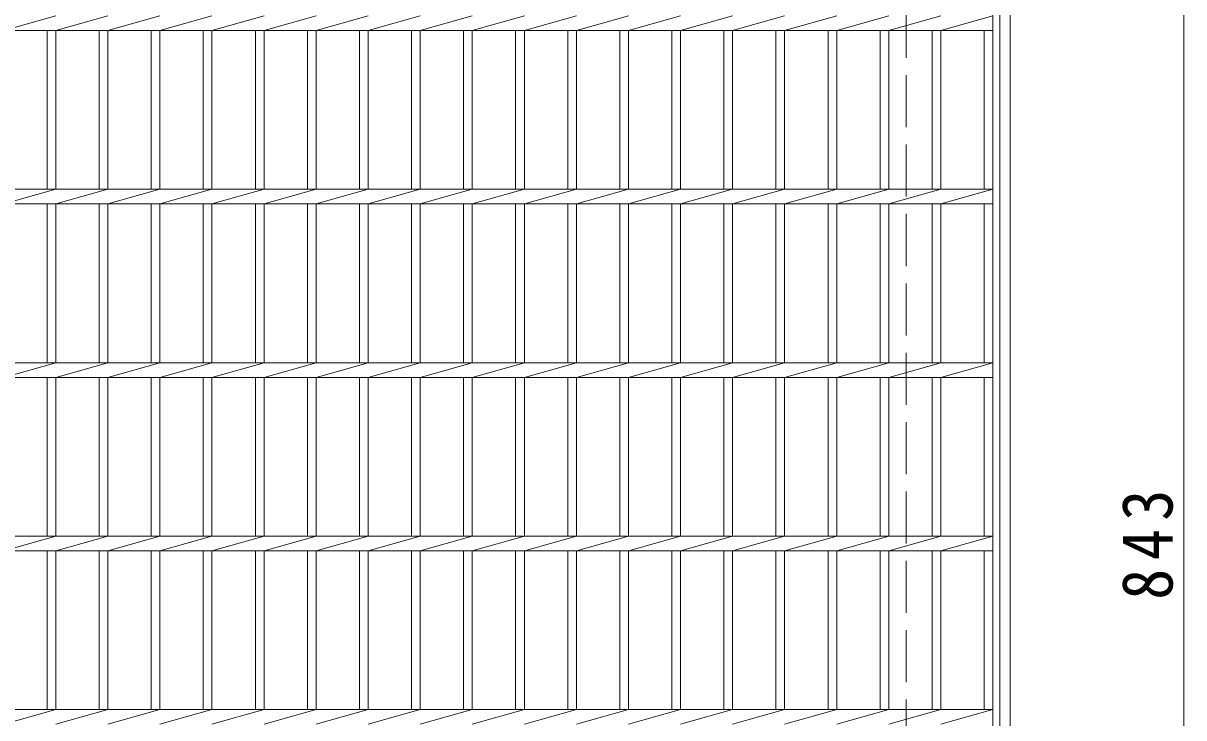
# Model space of a CAD drawing. Units: millimetres at full size, sheet at 1:10; details may follow other scales. Extents: x -1454 to 1998, y -1938 to 1595.
# Drawn here: x -817 to -148, y 824 to 1225 of the extents above; entities that cross this region are included whole.
import ezdxf

# ---------------------------------------------------------------- set-up
doc = ezdxf.new("R2010")
doc.units = ezdxf.units.MM
doc.header["$LTSCALE"] = 10
doc.linetypes.add('DASHED3', pattern=[4, 3, -1])
for name, color, linetype, lineweight in [('C-1', 2, 'Continuous', 9), ('C-2', 3, 'Continuous', 9), ('C-4', 7, 'Continuous', 9)]:
    doc.layers.add(name, color=color, linetype=linetype, lineweight=lineweight)
doc.styles.add('ＭＳ ゴシック', font='')
doc.styles.get('ＭＳ ゴシック').set_extended_font_data('MS Gothic')

msp = doc.modelspace()

# ---------------------------------------------------------------- linework, layer by layer
at = {"layer": 'C-1'}
for p, q in [((-248.19, 1384.72), (-248.19, 464.72)), ((-254.19, 1378.72), (-254.19, 470.72))]:
    msp.add_line(p, q, dxfattribs=at)
at = {"layer": 'C-1', "linetype": 'DASHED3'}
msp.add_line((-308.19, 524.72), (-308.19, 1324.72), dxfattribs=at)
at = {"layer": 'C-2'}
for p, q in [((-258.19, 474.72), (-258.19, 1374.72)), ((-798.19, 1228.96), (-828.19, 1220.48)), ((-798.19, 1220.48), (-768.19, 1228.96)), ((-768.19, 1220.48), (-738.19, 1228.96)), ((-738.19, 1220.48), (-708.19, 1228.96)), ((-708.19, 1220.48), (-678.19, 1228.96)), ((-678.19, 1220.48), (-648.19, 1228.96)), ((-648.19, 1220.48), (-618.19, 1228.96)), ((-618.19, 1220.48), (-588.19, 1228.96)), ((-588.19, 1220.48), (-558.19, 1228.96)), ((-558.19, 1220.48), (-528.19, 1228.96)), ((-528.19, 1220.48), (-498.19, 1228.96)), ((-498.19, 1220.48), (-468.19, 1228.96)), ((-468.19, 1220.48), (-438.19, 1228.96)), ((-438.19, 1220.48), (-408.19, 1228.96)), ((-408.19, 1220.48), (-378.19, 1228.96)), ((-378.19, 1220.48), (-348.19, 1228.96)), ((-348.19, 1220.48), (-318.19, 1228.96)), ((-318.19, 1220.48), (-288.19, 1228.96)), ((-288.19, 1220.48), (-258.19, 1228.96)), ((-1158.19, 1220.48), (-258.19, 1220.48)), ((-803.19, 1220.48), (-803.19, 1128.96)), ((-798.19, 1220.48), (-798.19, 1128.96)), ((-773.19, 1220.48), (-773.19, 1128.96)), ((-768.19, 1128.96), (-768.19, 1220.48)), ((-743.19, 1220.48), (-743.19, 1128.96)), ((-738.19, 1128.96), (-738.19, 1220.48)), ((-713.19, 1220.48), (-713.19, 1128.96)), ((-708.19, 1128.96), (-708.19, 1220.48)), ((-683.19, 1220.48), (-683.19, 1128.96)), ((-678.19, 1128.96), (-678.19, 1220.48)), ((-653.19, 1220.48), (-653.19, 1128.96)), ((-648.19, 1128.96), (-648.19, 1220.48)), ((-623.19, 1220.48), (-623.19, 1128.96)), ((-618.19, 1128.96), (-618.19, 1220.48)), ((-593.19, 1220.48), (-593.19, 1128.96)), ((-588.19, 1128.96), (-588.19, 1220.48)), ((-563.19, 1220.48), (-563.19, 1128.96)), ((-558.19, 1128.96), (-558.19, 1220.48)), ((-533.19, 1220.48), (-533.19, 1128.96)), ((-528.19, 1128.96), (-528.19, 1220.48)), ((-503.19, 1220.48), (-503.19, 1128.96)), ((-498.19, 1128.96), (-498.19, 1220.48)), ((-473.19, 1220.48), (-473.19, 1128.96)), ((-468.19, 1128.96), (-468.19, 1220.48)), ((-443.19, 1220.48), (-443.19, 1128.96)), ((-438.19, 1128.96), (-438.19, 1220.48)), ((-413.19, 1220.48), (-413.19, 1128.96)), ((-408.19, 1128.96), (-408.19, 1220.48)), ((-383.19, 1220.48), (-383.19, 1128.96)), ((-378.19, 1128.96), (-378.19, 1220.48)), ((-353.19, 1220.48), (-353.19, 1128.96)), ((-348.19, 1128.96), (-348.19, 1220.48)), ((-323.19, 1220.48), (-323.19, 1128.96)), ((-318.19, 1128.96), (-318.19, 1220.48)), ((-293.19, 1220.48), (-293.19, 1128.96)), ((-288.19, 1128.96), (-288.19, 1220.48)), ((-263.19, 1220.48), (-263.19, 1128.96)), ((-1158.19, 1128.96), (-258.19, 1128.96)), ((-798.19, 1128.96), (-828.19, 1120.48)), ((-798.19, 1120.48), (-768.19, 1128.96)), ((-768.19, 1120.48), (-738.19, 1128.96)), ((-738.19, 1120.48), (-708.19, 1128.96)), ((-708.19, 1120.48), (-678.19, 1128.96)), ((-678.19, 1120.48), (-648.19, 1128.96)), ((-648.19, 1120.48), (-618.19, 1128.96)), ((-618.19, 1120.48), (-588.19, 1128.96)), ((-588.19, 1120.48), (-558.19, 1128.96)), ((-558.19, 1120.48), (-528.19, 1128.96)), ((-528.19, 1120.48), (-498.19, 1128.96)), ((-498.19, 1120.48), (-468.19, 1128.96)), ((-468.19, 1120.48), (-438.19, 1128.96)), ((-438.19, 1120.48), (-408.19, 1128.96)), ((-408.19, 1120.48), (-378.19, 1128.96)), ((-378.19, 1120.48), (-348.19, 1128.96)), ((-348.19, 1120.48), (-318.19, 1128.96)), ((-318.19, 1120.48), (-288.19, 1128.96)), ((-288.19, 1120.48), (-258.19, 1128.96)), ((-1158.19, 1120.48), (-258.19, 1120.48)), ((-803.19, 1120.48), (-803.19, 1028.96)), ((-798.19, 1120.48), (-798.19, 1028.96)), ((-773.19, 1120.48), (-773.19, 1028.96)), ((-768.19, 1028.96), (-768.19, 1120.48)), ((-743.19, 1120.48), (-743.19, 1028.96)), ((-738.19, 1028.96), (-738.19, 1120.48)), ((-713.19, 1120.48), (-713.19, 1028.96)), ((-708.19, 1028.96), (-708.19, 1120.48)), ((-683.19, 1120.48), (-683.19, 1028.96)), ((-678.19, 1028.96), (-678.19, 1120.48)), ((-653.19, 1120.48), (-653.19, 1028.96)), ((-648.19, 1028.96), (-648.19, 1120.48)), ((-623.19, 1120.48), (-623.19, 1028.96)), ((-618.19, 1028.96), (-618.19, 1120.48)), ((-593.19, 1120.48), (-593.19, 1028.96)), ((-588.19, 1028.96), (-588.19, 1120.48)), ((-563.19, 1120.48), (-563.19, 1028.96)), ((-558.19, 1028.96), (-558.19, 1120.48)), ((-533.19, 1120.48), (-533.19, 1028.96)), ((-528.19, 1028.96), (-528.19, 1120.48)), ((-503.19, 1120.48), (-503.19, 1028.96)), ((-498.19, 1028.96), (-498.19, 1120.48)), ((-473.19, 1120.48), (-473.19, 1028.96)), ((-468.19, 1028.96), (-468.19, 1120.48)), ((-443.19, 1120.48), (-443.19, 1028.96)), ((-438.19, 1028.96), (-438.19, 1120.48)), ((-413.19, 1120.48), (-413.19, 1028.96)), ((-408.19, 1028.96), (-408.19, 1120.48)), ((-383.19, 1120.48), (-383.19, 1028.96)), ((-378.19, 1028.96), (-378.19, 1120.48)), ((-353.19, 1120.48), (-353.19, 1028.96)), ((-348.19, 1028.96), (-348.19, 1120.48)), ((-323.19, 1120.48), (-323.19, 1028.96)), ((-318.19, 1028.96), (-318.19, 1120.48)), ((-293.19, 1120.48), (-293.19, 1028.96)), ((-288.19, 1028.96), (-288.19, 1120.48)), ((-263.19, 1120.48), (-263.19, 1028.96)), ((-1158.19, 1028.96), (-258.19, 1028.96)), ((-798.19, 1028.96), (-828.19, 1020.48)), ((-798.19, 1020.48), (-768.19, 1028.96)), ((-768.19, 1020.48), (-738.19, 1028.96)), ((-738.19, 1020.48), (-708.19, 1028.96)), ((-708.19, 1020.48), (-678.19, 1028.96)), ((-678.19, 1020.48), (-648.19, 1028.96)), ((-648.19, 1020.48), (-618.19, 1028.96)), ((-618.19, 1020.48), (-588.19, 1028.96)), ((-588.19, 1020.48), (-558.19, 1028.96)), ((-558.19, 1020.48), (-528.19, 1028.96)), ((-528.19, 1020.48), (-498.19, 1028.96)), ((-498.19, 1020.48), (-468.19, 1028.96)), ((-468.19, 1020.48), (-438.19, 1028.96)), ((-438.19, 1020.48), (-408.19, 1028.96)), ((-408.19, 1020.48), (-378.19, 1028.96)), ((-378.19, 1020.48), (-348.19, 1028.96)), ((-348.19, 1020.48), (-318.19, 1028.96)), ((-318.19, 1020.48), (-288.19, 1028.96)), ((-288.19, 1020.48), (-258.19, 1028.96)), ((-1158.19, 1020.48), (-258.19, 1020.48)), ((-803.19, 1020.48), (-803.19, 928.96)), ((-798.19, 1020.48), (-798.19, 928.96)), ((-773.19, 1020.48), (-773.19, 928.96)), ((-768.19, 928.96), (-768.19, 1020.48)), ((-743.19, 1020.48), (-743.19, 928.96)), ((-738.19, 928.96), (-738.19, 1020.48)), ((-713.19, 1020.48), (-713.19, 928.96)), ((-708.19, 928.96), (-708.19, 1020.48)), ((-683.19, 1020.48), (-683.19, 928.96)), ((-678.19, 928.96), (-678.19, 1020.48)), ((-653.19, 1020.48), (-653.19, 928.96)), ((-648.19, 928.96), (-648.19, 1020.48)), ((-623.19, 1020.48), (-623.19, 928.96)), ((-618.19, 928.96), (-618.19, 1020.48)), ((-593.19, 1020.48), (-593.19, 928.96)), ((-588.19, 928.96), (-588.19, 1020.48)), ((-563.19, 1020.48), (-563.19, 928.96)), ((-558.19, 928.96), (-558.19, 1020.48)), ((-533.19, 1020.48), (-533.19, 928.96)), ((-528.19, 928.96), (-528.19, 1020.48)), ((-503.19, 1020.48), (-503.19, 928.96)), ((-498.19, 928.96), (-498.19, 1020.48)), ((-473.19, 1020.48), (-473.19, 928.96)), ((-468.19, 928.96), (-468.19, 1020.48)), ((-443.19, 1020.48), (-443.19, 928.96)), ((-438.19, 928.96), (-438.19, 1020.48)), ((-413.19, 1020.48), (-413.19, 928.96)), ((-408.19, 928.96), (-408.19, 1020.48)), ((-383.19, 1020.48), (-383.19, 928.96)), ((-378.19, 928.96), (-378.19, 1020.48)), ((-353.19, 1020.48), (-353.19, 928.96)), ((-348.19, 928.96), (-348.19, 1020.48)), ((-323.19, 1020.48), (-323.19, 928.96)), ((-318.19, 928.96), (-318.19, 1020.48)), ((-293.19, 1020.48), (-293.19, 928.96)), ((-288.19, 928.96), (-288.19, 1020.48)), ((-263.19, 1020.48), (-263.19, 928.96)), ((-1158.19, 928.96), (-258.19, 928.96)), ((-798.19, 928.96), (-828.19, 920.48)), ((-798.19, 920.48), (-768.19, 928.96)), ((-768.19, 920.48), (-738.19, 928.96)), ((-738.19, 920.48), (-708.19, 928.96)), ((-708.19, 920.48), (-678.19, 928.96)), ((-678.19, 920.48), (-648.19, 928.96)), ((-648.19, 920.48), (-618.19, 928.96)), ((-618.19, 920.48), (-588.19, 928.96)), ((-588.19, 920.48), (-558.19, 928.96)), ((-558.19, 920.48), (-528.19, 928.96)), ((-528.19, 920.48), (-498.19, 928.96)), ((-498.19, 920.48), (-468.19, 928.96)), ((-468.19, 920.48), (-438.19, 928.96)), ((-438.19, 920.48), (-408.19, 928.96)), ((-408.19, 920.48), (-378.19, 928.96)), ((-378.19, 920.48), (-348.19, 928.96)), ((-348.19, 920.48), (-318.19, 928.96)), ((-318.19, 920.48), (-288.19, 928.96)), ((-288.19, 920.48), (-258.19, 928.96)), ((-1158.19, 920.48), (-258.19, 920.48)), ((-803.19, 920.48), (-803.19, 828.96)), ((-798.19, 920.48), (-798.19, 828.96)), ((-773.19, 920.48), (-773.19, 828.96)), ((-768.19, 828.96), (-768.19, 920.48)), ((-743.19, 920.48), (-743.19, 828.96)), ((-738.19, 828.96), (-738.19, 920.48)), ((-713.19, 920.48), (-713.19, 828.96)), ((-708.19, 828.96), (-708.19, 920.48)), ((-683.19, 920.48), (-683.19, 828.96)), ((-678.19, 828.96), (-678.19, 920.48)), ((-653.19, 920.48), (-653.19, 828.96)), ((-648.19, 828.96), (-648.19, 920.48)), ((-623.19, 920.48), (-623.19, 828.96)), ((-618.19, 828.96), (-618.19, 920.48)), ((-593.19, 920.48), (-593.19, 828.96)), ((-588.19, 828.96), (-588.19, 920.48)), ((-563.19, 920.48), (-563.19, 828.96)), ((-558.19, 828.96), (-558.19, 920.48)), ((-533.19, 920.48), (-533.19, 828.96)), ((-528.19, 828.96), (-528.19, 920.48)), ((-503.19, 920.48), (-503.19, 828.96)), ((-498.19, 828.96), (-498.19, 920.48)), ((-473.19, 920.48), (-473.19, 828.96)), ((-468.19, 828.96), (-468.19, 920.48)), ((-443.19, 920.48), (-443.19, 828.96)), ((-438.19, 828.96), (-438.19, 920.48)), ((-413.19, 920.48), (-413.19, 828.96)), ((-408.19, 828.96), (-408.19, 920.48)), ((-383.19, 920.48), (-383.19, 828.96)), ((-378.19, 828.96), (-378.19, 920.48)), ((-353.19, 920.48), (-353.19, 828.96)), ((-348.19, 828.96), (-348.19, 920.48)), ((-323.19, 920.48), (-323.19, 828.96)), ((-318.19, 828.96), (-318.19, 920.48)), ((-293.19, 920.48), (-293.19, 828.96)), ((-288.19, 828.96), (-288.19, 920.48)), ((-263.19, 920.48), (-263.19, 828.96)), ((-1158.19, 828.96), (-258.19, 828.96)), ((-798.19, 828.96), (-828.19, 820.48)), ((-798.19, 820.48), (-768.19, 828.96)), ((-768.19, 820.48), (-738.19, 828.96)), ((-738.19, 820.48), (-708.19, 828.96)), ((-708.19, 820.48), (-678.19, 828.96)), ((-678.19, 820.48), (-648.19, 828.96)), ((-648.19, 820.48), (-618.19, 828.96)), ((-618.19, 820.48), (-588.19, 828.96)), ((-588.19, 820.48), (-558.19, 828.96)), ((-558.19, 820.48), (-528.19, 828.96)), ((-528.19, 820.48), (-498.19, 828.96)), ((-498.19, 820.48), (-468.19, 828.96)), ((-468.19, 820.48), (-438.19, 828.96)), ((-438.19, 820.48), (-408.19, 828.96)), ((-408.19, 820.48), (-378.19, 828.96)), ((-378.19, 820.48), (-348.19, 828.96)), ((-348.19, 820.48), (-318.19, 828.96)), ((-318.19, 820.48), (-288.19, 828.96)), ((-288.19, 820.48), (-258.19, 828.96))]:
    msp.add_line(p, q, dxfattribs=at)
at = {"layer": 'C-4'}
msp.add_line((-148.19, 1346.22), (-148.19, 503.22), dxfattribs=at)

# ---------------------------------------------------------------- texts
at = {"layer": 'C-4', "color": 2, "insert": (-154.19, 892.22), "char_height": 29.33, "attachment_point": 7, "rotation": 90, "style": 'ＭＳ ゴシック'}
msp.add_mtext('\\T1.27;\\W0.9;843', dxfattribs=at)

doc.saveas('drawing.dxf')
